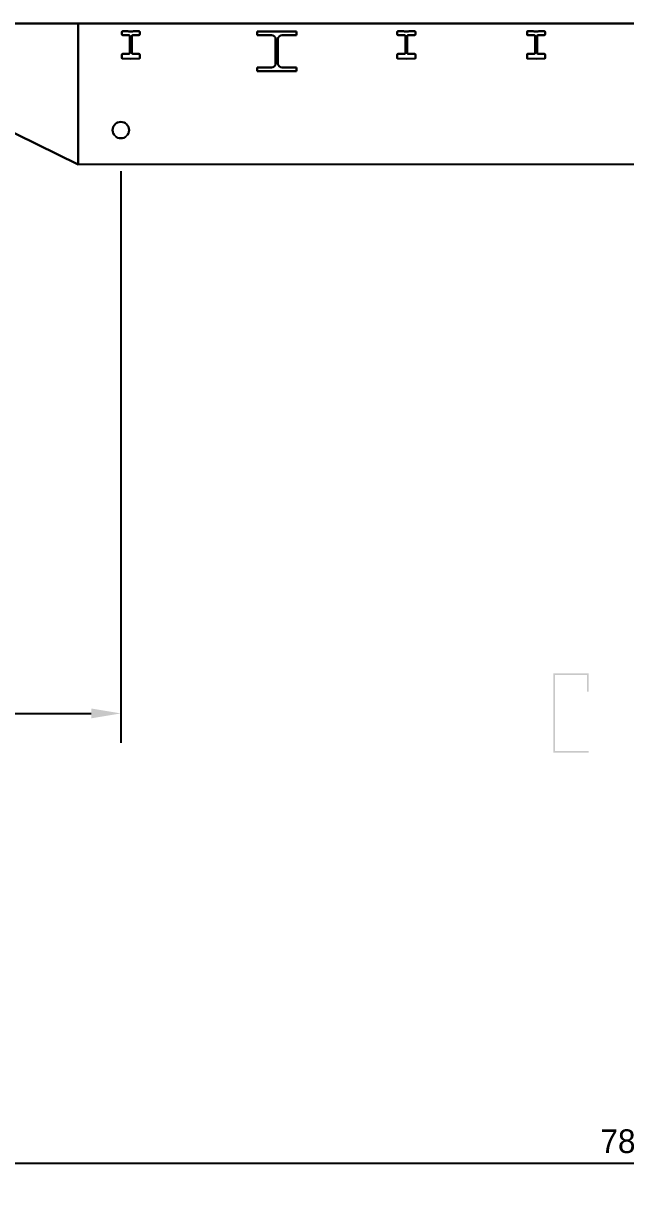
# Model space of a CAD drawing. Extents: x -2783 to 10777, y -3348 to 2247.
# Drawn here: x 885 to 2719, y -3348 to 212 of the extents above; entities that cross this region are included whole.
import ezdxf

# ---------------------------------------------------------------- set-up
doc = ezdxf.new("R2010")
doc.units = 0
doc.header["$LTSCALE"] = 4
doc.header["$MEASUREMENT"] = 0
doc.layers.get('0').update_dxf_attribs({"linetype": 'CONTINUOUS'})
doc.layers.get('DEFPOINTS').update_dxf_attribs({"linetype": 'CONTINUOUS'})
doc.dimstyles.new('DEFAULT', dxfattribs={"dimtxt": 2.4, "dimasz": 3, "dimexe": 3, "dimexo": 3, "dimgap": 1, "dimtad": 1, "dimdec": 0, "dimzin": 0, "dimdsep": 46, "dimtxsty": 'Standard', "dimsah": 1, "dimcen": 1, "dimclrd": 1, "dimclre": 1, "dimclrt": 6, "dimadec": 0, "dimazin": 0, "dimtfac": 1, "dimtdec": 4, "dimtofl": 0, "dimtmove": 0, "dimatfit": 3, "dimfxl": 0, "dimtolj": 1, "dimtzin": 0, "dimarcsym": 0})

# ---------------------------------------------------------------- blocks, each defined once
blk = doc.blocks.new('*D1')
at = {"linetype": 'ByBlock'}
for p, q in [((1181.8, -237.8), (1181.8, -1978.9)), ((-1193.2, -784.5), (-1193.2, -1978.9)), ((-1103.2, -1888.9), (1091.8, -1888.9))]:
    blk.add_line(p, q, dxfattribs=at)
for points in [[(-1103.2, -1873.9), (-1103.2, -1903.9), (-1193.2, -1888.9)], [(1091.8, -1873.9), (1091.8, -1903.9), (1181.8, -1888.9)]]:
    blk.add_solid(points, dxfattribs=at)
at = {"layer": 'DEFPOINTS', "color": 0, "linetype": 'ByBlock'}
for p in [(1181.8, -147.8), (-1193.2, -694.5), (1181.8, -1888.9)]:
    blk.add_point(p, dxfattribs=at)
at = {"linetype": 'ByBlock', "insert": (-5.7, -1822.9), "char_height": 72, "attachment_point": 5}
blk.add_mtext('\\A1;2375', dxfattribs=at)
blk = doc.blocks.new('*D4')
at = {"linetype": 'ByBlock'}
for p, q in [((-1193.2, -1539.2), (-1193.2, -3348.1)), ((6691.8, -1539.2), (6691.8, -3348.1)), ((-1103.2, -3258.1), (6601.8, -3258.1))]:
    blk.add_line(p, q, dxfattribs=at)
for points in [[(-1103.2, -3243.1), (-1103.2, -3273.1), (-1193.2, -3258.1)], [(6601.8, -3243.1), (6601.8, -3273.1), (6691.8, -3258.1)]]:
    blk.add_solid(points, dxfattribs=at)
at = {"layer": 'DEFPOINTS', "color": 0, "linetype": 'ByBlock'}
for p in [(-1193.2, -1449.2), (6691.8, -1449.2), (6691.8, -3258.1)]:
    blk.add_point(p, dxfattribs=at)
at = {"linetype": 'ByBlock', "insert": (2749.3, -3192.1), "char_height": 72, "attachment_point": 5}
blk.add_mtext('\\A1;7885', dxfattribs=at)

msp = doc.modelspace()

# ---------------------------------------------------------------- hatches: boundary and pattern name
msp.add_hatch(color=256).paths.add_polyline_path([(2498.9, -1767.4), (2498.9, -2008.2), (2606.9, -2008.2), (2606.9, -2003.2), (2503.9, -2003.2), (2503.9, -1772.4), (2601.9, -1772.4), (2601.9, -1822.4), (2606.9, -1822.4), (2606.9, -1772.4), (2606.9, -1767.4)])

# ---------------------------------------------------------------- linework, layer by layer
at = {"extrusion": (0, -6.12303e-17, -1)}
for p, q in [((1051.8, 212.2, 1207.5), (-2760.2, 212.2, 1207.5)), ((1051.8, 212.2, 17.5), (-2760.2, 212.2, 17.5)), ((1051.8, -217.8, 1207.5), (1051.8, 212.2, 1207.5)), ((1051.8, -217.8, 17.5), (1051.8, 212.2, 17.5)), ((1051.8, 212.2, 17.5), (4621.8, 212.2, 17.5)), ((1051.8, -217.8, 17.5), (1051.8, 212.2, 17.5)), ((1051.8, 212.2, 1207.5), (4621.8, 212.2, 1207.5)), ((1051.8, -217.8, 1207.5), (1051.8, 212.2, 1207.5)), ((1184.6, 185.7, 17.5), (1184.6, 179.7, 17.5)), ((1184.6, 185.7, 1207.5), (1184.6, 179.7, 1207.5)), ((1203.6, 188.7, 17.5), (1187.6, 188.7, 17.5)), ((1203.6, 188.7, 1207.5), (1187.6, 188.7, 1207.5)), ((1206.6, 187.2, 17.5), (1203.6, 188.7, 17.5)), ((1206.6, 187.2, 1207.5), (1203.6, 188.7, 1207.5)), ((1217.6, 187.2, 17.5), (1206.6, 187.2, 17.5)), ((1217.6, 187.2, 1207.5), (1206.6, 187.2, 1207.5)), ((1220.6, 188.7, 17.5), (1217.6, 187.2, 17.5)), ((1220.6, 188.7, 1207.5), (1217.6, 187.2, 1207.5)), ((1236.6, 188.7, 17.5), (1220.6, 188.7, 17.5)), ((1236.6, 188.7, 1207.5), (1220.6, 188.7, 1207.5)), ((1239.6, 179.7, 17.5), (1239.6, 185.7, 17.5)), ((1239.6, 179.7, 1207.5), (1239.6, 185.7, 1207.5)), ((1596.8, 187.2, 4928.1), (1596.8, 176.2, 4928.1)), ((1716.8, 187.2, 4928.1), (1596.8, 187.2, 4928.1)), ((1596.8, 187.2, 3738.1), (1596.8, 176.2, 3738.1)), ((1716.8, 187.2, 3738.1), (1596.8, 187.2, 3738.1)), ((1716.8, 176.2, 4928.1), (1716.8, 187.2, 4928.1)), ((1716.8, 176.2, 3738.1), (1716.8, 187.2, 3738.1)), ((2023.8, 185.7, 17.5), (2023.8, 179.7, 17.5)), ((2023.8, 185.7, 1207.5), (2023.8, 179.7, 1207.5)), ((2042.8, 188.7, 17.5), (2026.8, 188.7, 17.5)), ((2042.8, 188.7, 1207.5), (2026.8, 188.7, 1207.5)), ((2045.8, 187.2, 17.5), (2042.8, 188.7, 17.5)), ((2045.8, 187.2, 1207.5), (2042.8, 188.7, 1207.5)), ((2056.8, 187.2, 17.5), (2045.8, 187.2, 17.5)), ((2056.8, 187.2, 1207.5), (2045.8, 187.2, 1207.5)), ((2059.8, 188.7, 17.5), (2056.8, 187.2, 17.5)), ((2059.8, 188.7, 1207.5), (2056.8, 187.2, 1207.5)), ((2075.8, 188.7, 17.5), (2059.8, 188.7, 17.5)), ((2075.8, 188.7, 1207.5), (2059.8, 188.7, 1207.5)), ((2078.8, 179.7, 17.5), (2078.8, 185.7, 17.5)), ((2078.8, 179.7, 1207.5), (2078.8, 185.7, 1207.5)), ((2418.8, 185.7, 17.5), (2418.8, 179.7, 17.5)), ((2418.8, 185.7, 1207.5), (2418.8, 179.7, 1207.5)), ((2437.8, 188.7, 17.5), (2421.8, 188.7, 17.5)), ((2437.8, 188.7, 1207.5), (2421.8, 188.7, 1207.5)), ((2440.8, 187.2, 17.5), (2437.8, 188.7, 17.5)), ((2440.8, 187.2, 1207.5), (2437.8, 188.7, 1207.5)), ((2451.8, 187.2, 17.5), (2440.8, 187.2, 17.5)), ((2451.8, 187.2, 1207.5), (2440.8, 187.2, 1207.5)), ((2454.8, 188.7, 17.5), (2451.8, 187.2, 17.5)), ((2454.8, 188.7, 1207.5), (2451.8, 187.2, 1207.5)), ((2470.8, 188.7, 17.5), (2454.8, 188.7, 17.5)), ((2470.8, 188.7, 1207.5), (2454.8, 188.7, 1207.5)), ((2473.8, 179.7, 17.5), (2473.8, 185.7, 17.5)), ((2473.8, 179.7, 1207.5), (2473.8, 185.7, 1207.5)), ((1187.6, 176.7, 17.5), (1206.1, 176.7, 17.5)), ((1187.6, 176.7, 1207.5), (1206.1, 176.7, 1207.5)), ((1209.1, 173.7, 17.5), (1209.1, 122.8, 17.5)), ((1209.1, 173.7, 1207.5), (1209.1, 122.8, 1207.5)), ((1215.1, 122.8, 17.5), (1215.1, 173.7, 17.5)), ((1215.1, 122.8, 1207.5), (1215.1, 173.7, 1207.5)), ((1218.1, 176.7, 17.5), (1236.6, 176.7, 17.5)), ((1218.1, 176.7, 1207.5), (1236.6, 176.7, 1207.5)), ((1596.8, 176.2, 4928.1), (1641.3, 176.2, 4928.1)), ((1596.8, 176.2, 3738.1), (1641.3, 176.2, 3738.1)), ((1653.3, 164.2, 4928.1), (1653.3, 90.2, 4928.1)), ((1653.3, 164.2, 3738.1), (1653.3, 90.2, 3738.1)), ((1660.3, 90.2, 4928.1), (1660.3, 164.2, 4928.1)), ((1660.3, 90.2, 3738.1), (1660.3, 164.2, 3738.1)), ((1672.3, 176.2, 4928.1), (1716.8, 176.2, 4928.1)), ((1672.3, 176.2, 3738.1), (1716.8, 176.2, 3738.1)), ((2026.8, 176.7, 17.5), (2045.3, 176.7, 17.5)), ((2026.8, 176.7, 1207.5), (2045.3, 176.7, 1207.5)), ((2048.3, 173.7, 17.5), (2048.3, 122.8, 17.5)), ((2048.3, 173.7, 1207.5), (2048.3, 122.8, 1207.5)), ((2054.3, 122.8, 17.5), (2054.3, 173.7, 17.5)), ((2054.3, 122.8, 1207.5), (2054.3, 173.7, 1207.5)), ((2057.3, 176.7, 17.5), (2075.8, 176.7, 17.5)), ((2057.3, 176.7, 1207.5), (2075.8, 176.7, 1207.5)), ((2421.8, 176.7, 17.5), (2440.3, 176.7, 17.5)), ((2421.8, 176.7, 1207.5), (2440.3, 176.7, 1207.5)), ((2443.3, 173.7, 17.5), (2443.3, 122.8, 17.5)), ((2443.3, 173.7, 1207.5), (2443.3, 122.8, 1207.5)), ((2449.3, 122.8, 17.5), (2449.3, 173.7, 17.5)), ((2449.3, 122.8, 1207.5), (2449.3, 173.7, 1207.5)), ((2452.3, 176.7, 17.5), (2470.8, 176.7, 17.5)), ((2452.3, 176.7, 1207.5), (2470.8, 176.7, 1207.5)), ((1184.6, 116.8, 17.5), (1184.6, 107.8, 17.5)), ((1184.6, 116.8, 1207.5), (1184.6, 107.8, 1207.5)), ((1206.1, 119.8, 17.5), (1187.6, 119.8, 17.5)), ((1206.1, 119.8, 1207.5), (1187.6, 119.8, 1207.5)), ((1236.6, 119.8, 17.5), (1218.1, 119.8, 17.5)), ((1236.6, 119.8, 1207.5), (1218.1, 119.8, 1207.5)), ((1239.6, 107.8, 17.5), (1239.6, 116.8, 17.5)), ((1239.6, 107.8, 1207.5), (1239.6, 116.8, 1207.5)), ((2023.8, 116.8, 17.5), (2023.8, 107.8, 17.5)), ((2023.8, 116.8, 1207.5), (2023.8, 107.8, 1207.5)), ((2045.3, 119.8, 17.5), (2026.8, 119.8, 17.5)), ((2045.3, 119.8, 1207.5), (2026.8, 119.8, 1207.5)), ((2075.8, 119.8, 17.5), (2057.3, 119.8, 17.5)), ((2075.8, 119.8, 1207.5), (2057.3, 119.8, 1207.5)), ((2078.8, 107.8, 17.5), (2078.8, 116.8, 17.5)), ((2078.8, 107.8, 1207.5), (2078.8, 116.8, 1207.5)), ((2418.8, 116.8, 17.5), (2418.8, 107.8, 17.5)), ((2418.8, 116.8, 1207.5), (2418.8, 107.8, 1207.5)), ((2440.3, 119.8, 17.5), (2421.8, 119.8, 17.5)), ((2440.3, 119.8, 1207.5), (2421.8, 119.8, 1207.5)), ((2470.8, 119.8, 17.5), (2452.3, 119.8, 17.5)), ((2470.8, 119.8, 1207.5), (2452.3, 119.8, 1207.5)), ((2473.8, 107.8, 17.5), (2473.8, 116.8, 17.5)), ((2473.8, 107.8, 1207.5), (2473.8, 116.8, 1207.5)), ((1187.6, 104.8, 17.5), (1212.1, 104.7, 17.5)), ((1187.6, 104.8, 1207.5), (1212.1, 104.7, 1207.5)), ((1212.1, 104.7, 17.5), (1236.6, 104.8, 17.5)), ((1212.1, 104.7, 1207.5), (1236.6, 104.8, 1207.5)), ((1596.8, 78.2, 4928.1), (1596.8, 67.2, 4928.1)), ((1641.3, 78.2, 4928.1), (1596.8, 78.2, 4928.1)), ((1596.8, 78.2, 3738.1), (1596.8, 67.2, 3738.1)), ((1641.3, 78.2, 3738.1), (1596.8, 78.2, 3738.1)), ((1716.8, 78.2, 4928.1), (1672.3, 78.2, 4928.1)), ((1716.8, 78.2, 3738.1), (1672.3, 78.2, 3738.1)), ((1716.8, 67.2, 4928.1), (1716.8, 78.2, 4928.1)), ((1716.8, 67.2, 3738.1), (1716.8, 78.2, 3738.1)), ((2026.7, 104.8, 17.5), (2051.3, 104.7, 17.5)), ((2026.7, 104.8, 1207.5), (2051.3, 104.7, 1207.5)), ((2051.3, 104.7, 17.5), (2075.8, 104.8, 17.5)), ((2051.3, 104.7, 1207.5), (2075.8, 104.8, 1207.5)), ((2421.7, 104.8, 17.5), (2446.3, 104.7, 17.5)), ((2421.7, 104.8, 1207.5), (2446.3, 104.7, 1207.5)), ((2446.3, 104.7, 17.5), (2470.8, 104.8, 17.5)), ((2446.3, 104.7, 1207.5), (2470.8, 104.8, 1207.5)), ((1596.8, 67.2, 4928.1), (1716.8, 67.2, 4928.1)), ((1596.8, 67.2, 3738.1), (1716.8, 67.2, 3738.1)), ((683.6, -36.6, 1207.5), (1051.8, -217.8, 1207.5)), ((683.6, -36.6, 17.5), (1051.8, -217.8, 17.5)), ((4621.8, -217.8, 17.5), (1051.8, -217.8, 17.5)), ((4621.8, -217.8, 1207.5), (1051.8, -217.8, 1207.5))]:
    msp.add_line(p, q, dxfattribs=at)
for p, q in [((-2760.2, 212.2, 1212.5), (1051.8, 212.2, 1212.5)), ((-2760.2, 212.2, 22.5), (1051.8, 212.2, 22.5)), ((10711.8, 212.2, 6675), (-2518.2, 212.2, 6675)), ((1051.8, 212.2, 1212.5), (1051.8, -217.8, 1212.5)), ((1051.8, 212.2, 22.5), (1051.8, -217.8, 22.5)), ((1051.8, 212.2, 22.5), (4621.8, 212.2, 22.5)), ((1051.8, -217.8, 22.5), (1051.8, 212.2, 22.5)), ((1051.8, 212.2, 1212.5), (4621.8, 212.2, 1212.5)), ((1051.8, -217.8, 1212.5), (1051.8, 212.2, 1212.5)), ((1051.8, 212.2, 17.5), (1051.8, 212.2, 17.5)), ((1184.6, 179.7, 22.5), (1184.6, 185.7, 22.5)), ((1184.6, 179.7, 1212.5), (1184.6, 185.7, 1212.5)), ((1187.6, 188.7, 22.5), (1203.6, 188.7, 22.5)), ((1187.6, 188.7, 1212.5), (1203.6, 188.7, 1212.5)), ((1203.6, 188.7, 22.5), (1206.6, 187.2, 22.5)), ((1203.6, 188.7, 1212.5), (1206.6, 187.2, 1212.5)), ((1206.6, 187.2, 22.5), (1217.6, 187.2, 22.5)), ((1206.6, 187.2, 1212.5), (1217.6, 187.2, 1212.5)), ((1217.6, 187.2, 22.5), (1220.6, 188.7, 22.5)), ((1217.6, 187.2, 1212.5), (1220.6, 188.7, 1212.5)), ((1220.6, 188.7, 22.5), (1236.6, 188.7, 22.5)), ((1220.6, 188.7, 1212.5), (1236.6, 188.7, 1212.5)), ((1239.6, 185.7, 22.5), (1239.6, 179.7, 22.5)), ((1239.6, 185.7, 1212.5), (1239.6, 179.7, 1212.5)), ((1596.8, 176.2, 4933.1), (1596.8, 187.2, 4933.1)), ((1596.8, 187.2, 4933.1), (1716.8, 187.2, 4933.1)), ((1596.8, 176.2, 3743.1), (1596.8, 187.2, 3743.1)), ((1596.8, 187.2, 3743.1), (1716.8, 187.2, 3743.1)), ((1716.8, 187.2, 4933.1), (1716.8, 176.2, 4933.1)), ((1716.8, 187.2, 3743.1), (1716.8, 176.2, 3743.1)), ((2023.8, 179.7, 22.5), (2023.8, 185.7, 22.5)), ((2023.8, 179.7, 1212.5), (2023.8, 185.7, 1212.5)), ((2026.8, 188.7, 22.5), (2042.8, 188.7, 22.5)), ((2026.8, 188.7, 1212.5), (2042.8, 188.7, 1212.5)), ((2042.8, 188.7, 22.5), (2045.8, 187.2, 22.5)), ((2042.8, 188.7, 1212.5), (2045.8, 187.2, 1212.5)), ((2045.8, 187.2, 22.5), (2056.8, 187.2, 22.5)), ((2045.8, 187.2, 1212.5), (2056.8, 187.2, 1212.5)), ((2056.8, 187.2, 22.5), (2059.8, 188.7, 22.5)), ((2056.8, 187.2, 1212.5), (2059.8, 188.7, 1212.5)), ((2059.8, 188.7, 22.5), (2075.8, 188.7, 22.5)), ((2059.8, 188.7, 1212.5), (2075.8, 188.7, 1212.5)), ((2078.8, 185.7, 22.5), (2078.8, 179.7, 22.5)), ((2078.8, 185.7, 1212.5), (2078.8, 179.7, 1212.5)), ((2418.8, 179.7, 22.5), (2418.8, 185.7, 22.5)), ((2418.8, 179.7, 1212.5), (2418.8, 185.7, 1212.5)), ((2421.8, 188.7, 22.5), (2437.8, 188.7, 22.5)), ((2421.8, 188.7, 1212.5), (2437.8, 188.7, 1212.5)), ((2437.8, 188.7, 22.5), (2440.8, 187.2, 22.5)), ((2437.8, 188.7, 1212.5), (2440.8, 187.2, 1212.5)), ((2440.8, 187.2, 22.5), (2451.8, 187.2, 22.5)), ((2440.8, 187.2, 1212.5), (2451.8, 187.2, 1212.5)), ((2451.8, 187.2, 22.5), (2454.8, 188.7, 22.5)), ((2451.8, 187.2, 1212.5), (2454.8, 188.7, 1212.5)), ((2454.8, 188.7, 22.5), (2470.8, 188.7, 22.5)), ((2454.8, 188.7, 1212.5), (2470.8, 188.7, 1212.5)), ((2473.8, 185.7, 22.5), (2473.8, 179.7, 22.5)), ((2473.8, 185.7, 1212.5), (2473.8, 179.7, 1212.5)), ((1206.1, 176.7, 22.5), (1187.6, 176.7, 22.5)), ((1206.1, 176.7, 1212.5), (1187.6, 176.7, 1212.5)), ((1209.1, 122.8, 22.5), (1209.1, 173.7, 22.5)), ((1209.1, 122.8, 1212.5), (1209.1, 173.7, 1212.5)), ((1215.1, 173.7, 22.5), (1215.1, 122.8, 22.5)), ((1215.1, 173.7, 1212.5), (1215.1, 122.8, 1212.5)), ((1236.6, 176.7, 22.5), (1218.1, 176.7, 22.5)), ((1236.6, 176.7, 1212.5), (1218.1, 176.7, 1212.5)), ((1641.3, 176.2, 4933.1), (1596.8, 176.2, 4933.1)), ((1641.3, 176.2, 3743.1), (1596.8, 176.2, 3743.1)), ((1653.3, 90.2, 4933.1), (1653.3, 164.2, 4933.1)), ((1653.3, 90.2, 3743.1), (1653.3, 164.2, 3743.1)), ((1660.3, 164.2, 4933.1), (1660.3, 90.2, 4933.1)), ((1660.3, 164.2, 3743.1), (1660.3, 90.2, 3743.1)), ((1716.8, 176.2, 4933.1), (1672.3, 176.2, 4933.1)), ((1716.8, 176.2, 3743.1), (1672.3, 176.2, 3743.1)), ((2045.3, 176.7, 22.5), (2026.8, 176.7, 22.5)), ((2045.3, 176.7, 1212.5), (2026.8, 176.7, 1212.5)), ((2048.3, 122.8, 22.5), (2048.3, 173.7, 22.5)), ((2048.3, 122.8, 1212.5), (2048.3, 173.7, 1212.5)), ((2054.3, 173.7, 22.5), (2054.3, 122.8, 22.5)), ((2054.3, 173.7, 1212.5), (2054.3, 122.8, 1212.5)), ((2075.8, 176.7, 22.5), (2057.3, 176.7, 22.5)), ((2075.8, 176.7, 1212.5), (2057.3, 176.7, 1212.5)), ((2440.3, 176.7, 22.5), (2421.8, 176.7, 22.5)), ((2440.3, 176.7, 1212.5), (2421.8, 176.7, 1212.5)), ((2443.3, 122.8, 22.5), (2443.3, 173.7, 22.5)), ((2443.3, 122.8, 1212.5), (2443.3, 173.7, 1212.5)), ((2449.3, 173.7, 22.5), (2449.3, 122.8, 22.5)), ((2449.3, 173.7, 1212.5), (2449.3, 122.8, 1212.5)), ((2470.8, 176.7, 22.5), (2452.3, 176.7, 22.5)), ((2470.8, 176.7, 1212.5), (2452.3, 176.7, 1212.5)), ((1184.6, 107.8, 22.5), (1184.6, 116.8, 22.5)), ((1184.6, 107.8, 1212.5), (1184.6, 116.8, 1212.5)), ((1187.6, 119.8, 22.5), (1206.1, 119.8, 22.5)), ((1187.6, 119.8, 1212.5), (1206.1, 119.8, 1212.5)), ((1218.1, 119.8, 22.5), (1236.6, 119.8, 22.5)), ((1218.1, 119.8, 1212.5), (1236.6, 119.8, 1212.5)), ((1239.6, 116.8, 22.5), (1239.6, 107.8, 22.5)), ((1239.6, 116.8, 1212.5), (1239.6, 107.8, 1212.5)), ((2023.8, 107.8, 22.5), (2023.8, 116.8, 22.5)), ((2023.8, 107.8, 1212.5), (2023.8, 116.8, 1212.5)), ((2026.8, 119.8, 22.5), (2045.3, 119.8, 22.5)), ((2026.8, 119.8, 1212.5), (2045.3, 119.8, 1212.5)), ((2057.3, 119.8, 22.5), (2075.8, 119.8, 22.5)), ((2057.3, 119.8, 1212.5), (2075.8, 119.8, 1212.5)), ((2078.8, 116.8, 22.5), (2078.8, 107.8, 22.5)), ((2078.8, 116.8, 1212.5), (2078.8, 107.8, 1212.5)), ((2418.8, 107.8, 22.5), (2418.8, 116.8, 22.5)), ((2418.8, 107.8, 1212.5), (2418.8, 116.8, 1212.5)), ((2421.8, 119.8, 22.5), (2440.3, 119.8, 22.5)), ((2421.8, 119.8, 1212.5), (2440.3, 119.8, 1212.5)), ((2452.3, 119.8, 22.5), (2470.8, 119.8, 22.5)), ((2452.3, 119.8, 1212.5), (2470.8, 119.8, 1212.5)), ((2473.8, 116.8, 22.5), (2473.8, 107.8, 22.5)), ((2473.8, 116.8, 1212.5), (2473.8, 107.8, 1212.5)), ((1212.1, 104.7, 22.5), (1187.6, 104.8, 22.5)), ((1212.1, 104.7, 1212.5), (1187.6, 104.8, 1212.5)), ((1236.6, 104.8, 22.5), (1212.1, 104.7, 22.5)), ((1236.6, 104.8, 1212.5), (1212.1, 104.7, 1212.5)), ((1596.8, 67.2, 4933.1), (1596.8, 78.2, 4933.1)), ((1596.8, 78.2, 4933.1), (1641.3, 78.2, 4933.1)), ((1596.8, 67.2, 3743.1), (1596.8, 78.2, 3743.1)), ((1596.8, 78.2, 3743.1), (1641.3, 78.2, 3743.1)), ((1672.3, 78.2, 4933.1), (1716.8, 78.2, 4933.1)), ((1672.3, 78.2, 3743.1), (1716.8, 78.2, 3743.1)), ((1716.8, 78.2, 4933.1), (1716.8, 67.2, 4933.1)), ((1716.8, 78.2, 3743.1), (1716.8, 67.2, 3743.1)), ((2051.3, 104.7, 22.5), (2026.7, 104.8, 22.5)), ((2051.3, 104.7, 1212.5), (2026.7, 104.8, 1212.5)), ((2075.8, 104.8, 22.5), (2051.3, 104.7, 22.5)), ((2075.8, 104.8, 1212.5), (2051.3, 104.7, 1212.5)), ((2446.3, 104.7, 22.5), (2421.7, 104.8, 22.5)), ((2446.3, 104.7, 1212.5), (2421.7, 104.8, 1212.5)), ((2470.8, 104.8, 22.5), (2446.3, 104.7, 22.5)), ((2470.8, 104.8, 1212.5), (2446.3, 104.7, 1212.5)), ((1716.8, 67.2, 4933.1), (1596.8, 67.2, 4933.1)), ((1716.8, 67.2, 3743.1), (1596.8, 67.2, 3743.1)), ((1051.8, -217.8, 1212.5), (683.6, -36.6, 1212.5)), ((1051.8, -217.8, 22.5), (683.6, -36.6, 22.5)), ((4621.8, -217.8, 22.5), (1051.8, -217.8, 22.5)), ((4621.8, -217.8, 1212.5), (1051.8, -217.8, 1212.5))]:
    msp.add_line(p, q)
at = {"extrusion": (0, 1, -6.12303e-17)}
for p, q in [((1051.8, 212.2, 17.5), (4621.8, 212.2, 17.5)), ((1051.8, 212.2, 17.5), (1051.8, 212.2, 22.5)), ((1051.8, 212.2, 22.5), (4621.8, 212.2, 22.5)), ((1051.8, 212.2, 1207.5), (4621.8, 212.2, 1207.5)), ((1051.8, 212.2, 1207.5), (1051.8, 212.2, 1212.5)), ((1051.8, 212.2, 1212.5), (4621.8, 212.2, 1212.5))]:
    msp.add_line(p, q, dxfattribs=at)
at = {"extrusion": (0, -1, 6.12303e-17)}
for p, q in [((4621.8, -217.8, 17.5), (1051.8, -217.8, 17.5)), ((1051.8, -217.8, 17.5), (1051.8, -217.8, 22.5)), ((4621.8, -217.8, 22.5), (1051.8, -217.8, 22.5)), ((4621.8, -217.8, 1207.5), (1051.8, -217.8, 1207.5)), ((1051.8, -217.8, 1207.5), (1051.8, -217.8, 1212.5)), ((4621.8, -217.8, 1212.5), (1051.8, -217.8, 1212.5))]:
    msp.add_line(p, q, dxfattribs=at)
at = {"extrusion": (0, -6.12303e-17, -1)}
for centre in [(-1181.8, -112.8, -17.5), (-1181.8, -112.8, -1207.5)]:
    msp.add_circle(centre, 25, dxfattribs=at)
for centre in [(1181.8, -112.8, 22.5), (1181.8, -112.8, 1212.5)]:
    msp.add_circle(centre, 25)
for centre, radius, start, end in [((-1187.6, 185.7, -17.5), 3, 0, 90), ((-1187.6, 185.7, -1207.5), 3, 0, 90), ((-1187.6, 179.7, -17.5), 3, 270, 0), ((-1187.6, 179.7, -1207.5), 3, 270, 0), ((-1236.6, 185.7, -17.5), 3, 90, 180), ((-1236.6, 185.7, -1207.5), 3, 90, 180), ((-1236.6, 179.7, -17.5), 3, 180, 270), ((-1236.6, 179.7, -1207.5), 3, 180, 270), ((-2026.8, 185.7, -17.5), 3, 0, 90), ((-2026.8, 185.7, -1207.5), 3, 0, 90), ((-2026.8, 179.7, -17.5), 3, 270, 0), ((-2026.8, 179.7, -1207.5), 3, 270, 0), ((-2075.8, 185.7, -17.5), 3, 90, 180), ((-2075.8, 185.7, -1207.5), 3, 90, 180), ((-2075.8, 179.7, -17.5), 3, 180, 270), ((-2075.8, 179.7, -1207.5), 3, 180, 270), ((-2421.8, 185.7, -17.5), 3, 0, 90), ((-2421.8, 185.7, -1207.5), 3, 0, 90), ((-2421.8, 179.7, -17.5), 3, 270, 0), ((-2421.8, 179.7, -1207.5), 3, 270, 0), ((-2470.8, 185.7, -17.5), 3, 90, 180), ((-2470.8, 185.7, -1207.5), 3, 90, 180), ((-2470.8, 179.7, -17.5), 3, 180, 270), ((-2470.8, 179.7, -1207.5), 3, 180, 270), ((-1206.1, 173.7, -17.5), 3, 90, 180), ((-1206.1, 173.7, -1207.5), 3, 90, 180), ((-1218.1, 173.7, -17.5), 3, 0, 90), ((-1218.1, 173.7, -1207.5), 3, 0, 90), ((-1641.3, 164.2, -4928.1), 12, 90, 180), ((-1641.3, 164.2, -3738.1), 12, 90, 180), ((-1672.3, 164.2, -4928.1), 12, 0, 90), ((-1672.3, 164.2, -3738.1), 12, 0, 90), ((-2045.3, 173.7, -17.5), 3, 90, 180), ((-2045.3, 173.7, -1207.5), 3, 90, 180), ((-2057.3, 173.7, -17.5), 3, 0, 90), ((-2057.3, 173.7, -1207.5), 3, 0, 90), ((-2440.3, 173.7, -17.5), 3, 90, 180), ((-2440.3, 173.7, -1207.5), 3, 90, 180), ((-2452.3, 173.7, -17.5), 3, 0, 90), ((-2452.3, 173.7, -1207.5), 3, 0, 90), ((-1187.6, 116.8, -17.5), 3, 0, 90), ((-1187.6, 116.8, -1207.5), 3, 0, 90), ((-1187.6, 107.8, -17.5), 3, 270.1002, 360), ((-1187.6, 107.8, -1207.5), 3, 270.1002, 360), ((-1206.1, 122.8, -17.5), 3, 180, 270), ((-1206.1, 122.8, -1207.5), 3, 180, 270), ((-1218.1, 122.8, -17.5), 3, 270, 0), ((-1218.1, 122.8, -1207.5), 3, 270, 0), ((-1236.6, 116.8, -17.5), 3, 90, 180), ((-1236.6, 116.8, -1207.5), 3, 90, 180), ((-1236.6, 107.8, -17.5), 3, 180, 269.8998), ((-1236.6, 107.8, -1207.5), 3, 180, 269.8998), ((-2026.8, 116.8, -17.5), 3, 0, 90), ((-2026.8, 116.8, -1207.5), 3, 0, 90), ((-2026.8, 107.8, -17.5), 3, 270.1002, 360), ((-2026.8, 107.8, -1207.5), 3, 270.1002, 360), ((-2045.3, 122.8, -17.5), 3, 180, 270), ((-2045.3, 122.8, -1207.5), 3, 180, 270), ((-2057.3, 122.8, -17.5), 3, 270, 0), ((-2057.3, 122.8, -1207.5), 3, 270, 0), ((-2075.8, 116.8, -17.5), 3, 90, 180), ((-2075.8, 116.8, -1207.5), 3, 90, 180), ((-2075.8, 107.8, -17.5), 3, 180, 269.8998), ((-2075.8, 107.8, -1207.5), 3, 180, 269.8998), ((-2421.8, 116.8, -17.5), 3, 0, 90), ((-2421.8, 116.8, -1207.5), 3, 0, 90), ((-2421.8, 107.8, -17.5), 3, 270.1002, 360), ((-2421.8, 107.8, -1207.5), 3, 270.1002, 360), ((-2440.3, 122.8, -17.5), 3, 180, 270), ((-2440.3, 122.8, -1207.5), 3, 180, 270), ((-2452.3, 122.8, -17.5), 3, 270, 0), ((-2452.3, 122.8, -1207.5), 3, 270, 0), ((-2470.8, 116.8, -17.5), 3, 90, 180), ((-2470.8, 116.8, -1207.5), 3, 90, 180), ((-2470.8, 107.8, -17.5), 3, 180, 269.8998), ((-2470.8, 107.8, -1207.5), 3, 180, 269.8998), ((-1641.3, 90.2, -4928.1), 12, 180, 270), ((-1641.3, 90.2, -3738.1), 12, 180, 270), ((-1672.3, 90.2, -4928.1), 12, 270, 0), ((-1672.3, 90.2, -3738.1), 12, 270, 0)]:
    msp.add_arc(centre, radius, start, end, dxfattribs=at)
for centre, radius, start, end in [((1187.6, 185.7, 22.5), 3, 90, 180), ((1187.6, 185.7, 1212.5), 3, 90, 180), ((1187.6, 179.7, 22.5), 3, 180, 270), ((1187.6, 179.7, 1212.5), 3, 180, 270), ((1236.6, 185.7, 22.5), 3, 0, 90), ((1236.6, 185.7, 1212.5), 3, 0, 90), ((1236.6, 179.7, 22.5), 3, 270, 0), ((1236.6, 179.7, 1212.5), 3, 270, 0), ((2026.8, 185.7, 22.5), 3, 90, 180), ((2026.8, 185.7, 1212.5), 3, 90, 180), ((2026.8, 179.7, 22.5), 3, 180, 270), ((2026.8, 179.7, 1212.5), 3, 180, 270), ((2075.8, 185.7, 22.5), 3, 0, 90), ((2075.8, 185.7, 1212.5), 3, 0, 90), ((2075.8, 179.7, 22.5), 3, 270, 0), ((2075.8, 179.7, 1212.5), 3, 270, 0), ((2421.8, 185.7, 22.5), 3, 90, 180), ((2421.8, 185.7, 1212.5), 3, 90, 180), ((2421.8, 179.7, 22.5), 3, 180, 270), ((2421.8, 179.7, 1212.5), 3, 180, 270), ((2470.8, 185.7, 22.5), 3, 0, 90), ((2470.8, 185.7, 1212.5), 3, 0, 90), ((2470.8, 179.7, 22.5), 3, 270, 0), ((2470.8, 179.7, 1212.5), 3, 270, 0), ((1206.1, 173.7, 22.5), 3, 0, 90), ((1206.1, 173.7, 1212.5), 3, 0, 90), ((1218.1, 173.7, 22.5), 3, 90, 180), ((1218.1, 173.7, 1212.5), 3, 90, 180), ((1641.3, 164.2, 4933.1), 12, 0, 90), ((1641.3, 164.2, 3743.1), 12, 0, 90), ((1672.3, 164.2, 4933.1), 12, 90, 180), ((1672.3, 164.2, 3743.1), 12, 90, 180), ((2045.3, 173.7, 22.5), 3, 0, 90), ((2045.3, 173.7, 1212.5), 3, 0, 90), ((2057.3, 173.7, 22.5), 3, 90, 180), ((2057.3, 173.7, 1212.5), 3, 90, 180), ((2440.3, 173.7, 22.5), 3, 0, 90), ((2440.3, 173.7, 1212.5), 3, 0, 90), ((2452.3, 173.7, 22.5), 3, 90, 180), ((2452.3, 173.7, 1212.5), 3, 90, 180), ((1187.6, 116.8, 22.5), 3, 90, 180), ((1187.6, 116.8, 1212.5), 3, 90, 180), ((1187.6, 107.8, 22.5), 3, 180, 269.8998), ((1187.6, 107.8, 1212.5), 3, 180, 269.8998), ((1206.1, 122.8, 22.5), 3, 270, 0), ((1206.1, 122.8, 1212.5), 3, 270, 0), ((1218.1, 122.8, 22.5), 3, 180, 270), ((1218.1, 122.8, 1212.5), 3, 180, 270), ((1236.6, 116.8, 22.5), 3, 0, 90), ((1236.6, 116.8, 1212.5), 3, 0, 90), ((1236.6, 107.8, 22.5), 3, 270.1002, 360), ((1236.6, 107.8, 1212.5), 3, 270.1002, 360), ((2026.8, 116.8, 22.5), 3, 90, 180), ((2026.8, 116.8, 1212.5), 3, 90, 180), ((2026.8, 107.8, 22.5), 3, 180, 269.8998), ((2026.8, 107.8, 1212.5), 3, 180, 269.8998), ((2045.3, 122.8, 22.5), 3, 270, 0), ((2045.3, 122.8, 1212.5), 3, 270, 0), ((2057.3, 122.8, 22.5), 3, 180, 270), ((2057.3, 122.8, 1212.5), 3, 180, 270), ((2075.8, 116.8, 22.5), 3, 0, 90), ((2075.8, 116.8, 1212.5), 3, 0, 90), ((2075.8, 107.8, 22.5), 3, 270.1002, 360), ((2075.8, 107.8, 1212.5), 3, 270.1002, 360), ((2421.8, 116.8, 22.5), 3, 90, 180), ((2421.8, 116.8, 1212.5), 3, 90, 180), ((2421.8, 107.8, 22.5), 3, 180, 269.8998), ((2421.8, 107.8, 1212.5), 3, 180, 269.8998), ((2440.3, 122.8, 22.5), 3, 270, 0), ((2440.3, 122.8, 1212.5), 3, 270, 0), ((2452.3, 122.8, 22.5), 3, 180, 270), ((2452.3, 122.8, 1212.5), 3, 180, 270), ((2470.8, 116.8, 22.5), 3, 0, 90), ((2470.8, 116.8, 1212.5), 3, 0, 90), ((2470.8, 107.8, 22.5), 3, 270.1002, 360), ((2470.8, 107.8, 1212.5), 3, 270.1002, 360), ((1641.3, 90.2, 4933.1), 12, 270, 0), ((1641.3, 90.2, 3743.1), 12, 270, 0), ((1672.3, 90.2, 4933.1), 12, 180, 270), ((1672.3, 90.2, 3743.1), 12, 180, 270)]:
    msp.add_arc(centre, radius, start, end)

# ---------------------------------------------------------------- dimensions: what is measured, and where the dimension line sits
for base, p1, p2, picture, middle in [((1181.8, -1888.9, 17.5), (-1193.2, -694.5, 17.5), (1181.8, -147.8, 17.5), '*D1', (-5.7, -1822.9, 17.5)), ((6691.8, -3258.1, 17.5), (-1193.2, -1449.2, 17.5), (6691.8, -1449.2, 17.5), '*D4', (2749.3, -3192.1, 17.5))]:
    dim = msp.add_linear_dim(base=base, p1=p1, p2=p2, dimstyle='DEFAULT', override={"dimscale": 30, "dimsah": 0, "dimclrd": 256, "dimclre": 256, "dimclrt": 256})
    dim.commit()
    dim.dimension.update_dxf_attribs({"geometry": picture, "text_midpoint": middle})

doc.saveas('drawing.dxf')
